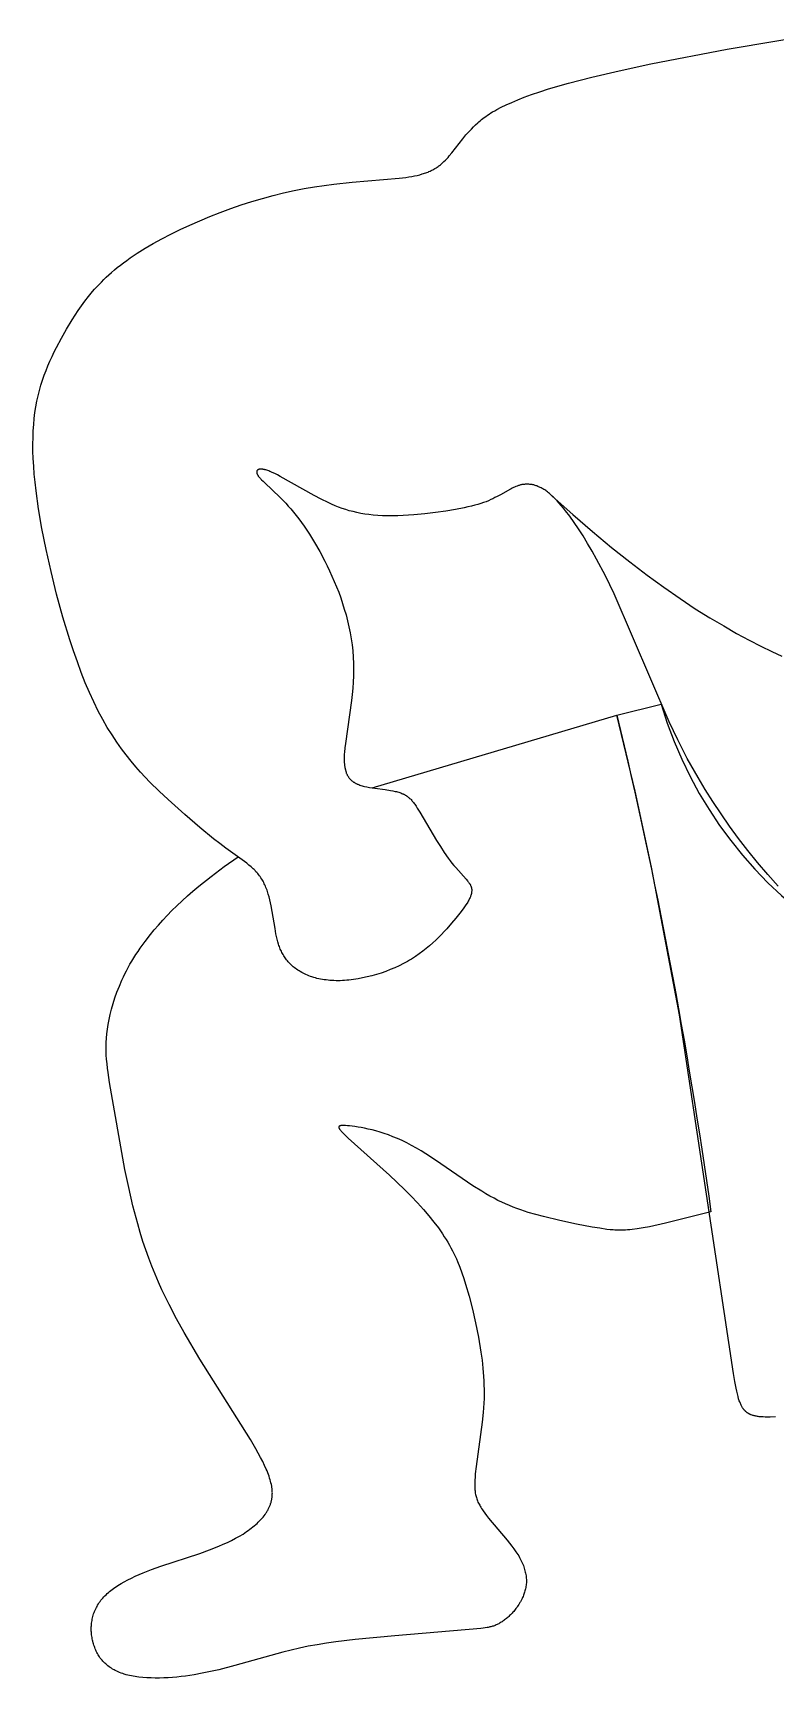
# Model space of a CAD drawing. Extents: x -434 to -192, y 60 to 116.
# Drawn here: x -346.49 to -341.74, y 96.51 to 107.06 of the extents above; entities that cross this region are included whole.
import ezdxf

# ---------------------------------------------------------------- set-up
doc = ezdxf.new("R2010")
doc.units = 0
doc.layers.add('ILLUSTRATION', color=7, linetype='CONTINUOUS')

msp = doc.modelspace()

# ---------------------------------------------------------------- linework, layer by layer
at = {"layer": 'ILLUSTRATION'}
for points in [[(-341.715, 101.587), (-341.783, 101.661), (-341.848, 101.738), (-341.911, 101.815), (-341.971, 101.893), (-342.028, 101.972), (-342.082, 102.051), (-342.134, 102.129), (-342.183, 102.207), (-342.229, 102.283), (-342.298, 102.406), (-342.359, 102.525), (-342.415, 102.641), (-342.767, 103.462), (-342.823, 103.576), (-342.88, 103.684), (-342.909, 103.735), (-342.938, 103.784), (-342.966, 103.832), (-342.995, 103.877), (-343.023, 103.919), (-343.051, 103.958), (-343.079, 103.994), (-343.092, 104.011), (-343.106, 104.027), (-343.119, 104.043), (-343.132, 104.057), (-343.145, 104.07), (-343.157, 104.083), (-343.164, 104.088), (-343.17, 104.094), (-343.176, 104.099), (-343.182, 104.105), (-343.188, 104.109), (-343.194, 104.114), (-343.2, 104.119), (-343.206, 104.123), (-343.212, 104.127), (-343.218, 104.13), (-343.224, 104.134), (-343.229, 104.137), (-343.235, 104.14), (-343.241, 104.143), (-343.246, 104.146), (-343.252, 104.148), (-343.257, 104.15), (-343.262, 104.153), (-343.268, 104.154), (-343.273, 104.156), (-343.278, 104.158), (-343.283, 104.159), (-343.288, 104.16), (-343.293, 104.161), (-343.298, 104.162), (-343.303, 104.163), (-343.308, 104.163), (-343.313, 104.164), (-343.318, 104.164), (-343.323, 104.164), (-343.327, 104.164), (-343.332, 104.164), (-343.337, 104.164), (-343.341, 104.163), (-343.346, 104.163), (-343.35, 104.162), (-343.355, 104.161), (-343.359, 104.161), (-343.364, 104.16), (-343.368, 104.159), (-343.372, 104.158), (-343.376, 104.156), (-343.381, 104.155), (-343.385, 104.154), (-343.389, 104.152), (-343.397, 104.149), (-343.405, 104.146), (-343.413, 104.142), (-343.421, 104.139), (-343.428, 104.135), (-343.436, 104.131), (-343.491, 104.099), (-343.517, 104.085), (-343.531, 104.078), (-343.544, 104.071), (-343.558, 104.065), (-343.573, 104.058), (-343.588, 104.052), (-343.605, 104.046), (-343.622, 104.04), (-343.64, 104.034), (-343.66, 104.029), (-343.682, 104.023), (-343.705, 104.018), (-343.729, 104.012), (-343.785, 104.001), (-343.846, 103.991), (-343.912, 103.982), (-343.981, 103.974), (-344.051, 103.968), (-344.12, 103.963), (-344.154, 103.962), (-344.188, 103.961), (-344.221, 103.961), (-344.252, 103.962), (-344.282, 103.963), (-344.311, 103.966), (-344.339, 103.969), (-344.366, 103.972), (-344.392, 103.977), (-344.417, 103.982), (-344.441, 103.988), (-344.465, 103.994), (-344.488, 104.001), (-344.511, 104.009), (-344.534, 104.017), (-344.556, 104.026), (-344.578, 104.036), (-344.6, 104.046), (-344.645, 104.068), (-344.69, 104.092), (-344.907, 104.214), (-344.925, 104.224), (-344.943, 104.232), (-344.959, 104.24), (-344.967, 104.243), (-344.974, 104.246), (-344.981, 104.249), (-344.988, 104.252), (-344.994, 104.254), (-345, 104.256), (-345.006, 104.257), (-345.009, 104.258), (-345.012, 104.258), (-345.014, 104.259), (-345.017, 104.259), (-345.02, 104.26), (-345.022, 104.26), (-345.024, 104.26), (-345.027, 104.26), (-345.029, 104.261), (-345.031, 104.261), (-345.033, 104.261), (-345.035, 104.261), (-345.037, 104.261), (-345.038, 104.26), (-345.038, 104.26), (-345.039, 104.26), (-345.04, 104.26), (-345.041, 104.26), (-345.042, 104.26), (-345.043, 104.26), (-345.043, 104.26), (-345.044, 104.259), (-345.045, 104.259), (-345.046, 104.259), (-345.046, 104.259), (-345.047, 104.258), (-345.048, 104.258), (-345.048, 104.258), (-345.049, 104.258), (-345.049, 104.257), (-345.05, 104.257), (-345.051, 104.257), (-345.051, 104.256), (-345.052, 104.256), (-345.052, 104.256), (-345.052, 104.255), (-345.053, 104.255), (-345.053, 104.255), (-345.053, 104.255), (-345.053, 104.255), (-345.053, 104.254), (-345.054, 104.254), (-345.054, 104.254), (-345.054, 104.254), (-345.054, 104.254), (-345.054, 104.253), (-345.055, 104.253), (-345.055, 104.253), (-345.055, 104.253), (-345.055, 104.253), (-345.055, 104.252), (-345.056, 104.252), (-345.056, 104.252), (-345.056, 104.252), (-345.056, 104.251), (-345.056, 104.251), (-345.056, 104.251), (-345.056, 104.251), (-345.057, 104.25), (-345.057, 104.25), (-345.057, 104.25), (-345.057, 104.25), (-345.057, 104.249), (-345.057, 104.249), (-345.057, 104.249), (-345.057, 104.249), (-345.057, 104.248), (-345.058, 104.248), (-345.058, 104.248), (-345.058, 104.247), (-345.058, 104.247), (-345.058, 104.247), (-345.058, 104.247), (-345.058, 104.246), (-345.058, 104.245), (-345.058, 104.245), (-345.058, 104.244), (-345.058, 104.244), (-345.058, 104.243), (-345.058, 104.242), (-345.058, 104.242), (-345.058, 104.241), (-345.058, 104.24), (-345.058, 104.24), (-345.058, 104.239), (-345.058, 104.238), (-345.058, 104.237), (-345.058, 104.237), (-345.058, 104.236), (-345.057, 104.235), (-345.057, 104.235), (-345.057, 104.234), (-345.057, 104.233), (-345.057, 104.232), (-345.056, 104.231), (-345.056, 104.231), (-345.055, 104.229), (-345.055, 104.227), (-345.054, 104.226), (-345.053, 104.224), (-345.052, 104.222), (-345.051, 104.221), (-345.05, 104.219), (-345.049, 104.217), (-345.048, 104.215), (-345.046, 104.214), (-345.045, 104.212), (-345.042, 104.208), (-345.039, 104.204), (-345.035, 104.2), (-345.031, 104.196), (-345.027, 104.192), (-345.018, 104.183), (-344.948, 104.118), (-344.919, 104.09), (-344.888, 104.059), (-344.872, 104.042), (-344.856, 104.024), (-344.839, 104.005), (-344.823, 103.985), (-344.806, 103.964), (-344.789, 103.942), (-344.772, 103.919), (-344.755, 103.895), (-344.721, 103.844), (-344.687, 103.79), (-344.654, 103.732), (-344.622, 103.671), (-344.606, 103.64), (-344.591, 103.608), (-344.576, 103.575), (-344.561, 103.541), (-344.547, 103.507), (-344.533, 103.472), (-344.52, 103.436), (-344.508, 103.4), (-344.497, 103.363), (-344.486, 103.326), (-344.476, 103.288), (-344.467, 103.25), (-344.46, 103.212), (-344.453, 103.173), (-344.447, 103.134), (-344.443, 103.095), (-344.44, 103.055), (-344.438, 103.015), (-344.437, 102.975), (-344.438, 102.935), (-344.44, 102.895), (-344.443, 102.856), (-344.447, 102.816), (-344.451, 102.777), (-344.49, 102.501), (-344.494, 102.473), (-344.496, 102.446), (-344.497, 102.434), (-344.497, 102.422), (-344.497, 102.41), (-344.497, 102.399), (-344.497, 102.389), (-344.497, 102.379), (-344.496, 102.369), (-344.495, 102.36), (-344.494, 102.351), (-344.493, 102.347), (-344.492, 102.342), (-344.491, 102.338), (-344.49, 102.334), (-344.489, 102.33), (-344.488, 102.327), (-344.487, 102.323), (-344.486, 102.319), (-344.485, 102.316), (-344.484, 102.312), (-344.482, 102.309), (-344.481, 102.306), (-344.479, 102.303), (-344.478, 102.299), (-344.476, 102.296), (-344.475, 102.294), (-344.473, 102.291), (-344.471, 102.288), (-344.469, 102.285), (-344.467, 102.283), (-344.465, 102.28), (-344.463, 102.277), (-344.461, 102.275), (-344.459, 102.273), (-344.457, 102.27), (-344.455, 102.268), (-344.452, 102.266), (-344.45, 102.264), (-344.448, 102.262), (-344.445, 102.26), (-344.442, 102.258), (-344.44, 102.256), (-344.437, 102.254), (-344.434, 102.253), (-344.432, 102.251), (-344.429, 102.249), (-344.426, 102.248), (-344.423, 102.246), (-344.42, 102.245), (-344.417, 102.243), (-344.414, 102.242), (-344.411, 102.24), (-344.404, 102.238), (-344.397, 102.235), (-344.39, 102.233), (-344.383, 102.231), (-344.376, 102.229), (-344.368, 102.227), (-344.352, 102.224), (-344.336, 102.22), (-344.302, 102.215), (-344.234, 102.206), (-344.201, 102.201), (-344.185, 102.198), (-344.17, 102.195), (-344.162, 102.193), (-344.155, 102.191), (-344.148, 102.189), (-344.142, 102.187), (-344.135, 102.185), (-344.129, 102.182), (-344.123, 102.18), (-344.12, 102.179), (-344.117, 102.177), (-344.115, 102.176), (-344.112, 102.174), (-344.109, 102.173), (-344.107, 102.171), (-344.104, 102.17), (-344.101, 102.168), (-344.099, 102.167), (-344.096, 102.165), (-344.094, 102.163), (-344.092, 102.161), (-344.089, 102.16), (-344.087, 102.158), (-344.085, 102.156), (-344.082, 102.154), (-344.078, 102.15), (-344.073, 102.146), (-344.069, 102.142), (-344.065, 102.137), (-344.061, 102.133), (-344.057, 102.128), (-344.053, 102.123), (-344.049, 102.117), (-344.045, 102.112), (-344.037, 102.1), (-344.029, 102.088), (-344.013, 102.061), (-343.906, 101.88), (-343.881, 101.841), (-343.856, 101.802), (-343.831, 101.767), (-343.819, 101.75), (-343.807, 101.734), (-343.795, 101.719), (-343.783, 101.706), (-343.715, 101.631), (-343.707, 101.622), (-343.704, 101.618), (-343.701, 101.613), (-343.698, 101.609), (-343.695, 101.605), (-343.694, 101.603), (-343.692, 101.601), (-343.691, 101.599), (-343.69, 101.597), (-343.689, 101.595), (-343.688, 101.593), (-343.687, 101.591), (-343.686, 101.588), (-343.685, 101.586), (-343.684, 101.584), (-343.684, 101.582), (-343.683, 101.58), (-343.682, 101.578), (-343.682, 101.576), (-343.681, 101.574), (-343.681, 101.572), (-343.681, 101.569), (-343.68, 101.567), (-343.68, 101.565), (-343.68, 101.563), (-343.68, 101.56), (-343.68, 101.558), (-343.68, 101.556), (-343.68, 101.554), (-343.681, 101.551), (-343.681, 101.549), (-343.681, 101.546), (-343.682, 101.544), (-343.682, 101.542), (-343.682, 101.539), (-343.683, 101.537), (-343.684, 101.534), (-343.684, 101.532), (-343.685, 101.529), (-343.686, 101.527), (-343.687, 101.524), (-343.689, 101.519), (-343.691, 101.514), (-343.694, 101.508), (-343.696, 101.503), (-343.699, 101.497), (-343.702, 101.491), (-343.706, 101.485), (-343.709, 101.479), (-343.717, 101.467), (-343.726, 101.454), (-343.736, 101.441), (-343.757, 101.413), (-343.782, 101.382), (-343.809, 101.349), (-343.84, 101.314), (-343.856, 101.296), (-343.874, 101.278), (-343.892, 101.26), (-343.91, 101.241), (-343.93, 101.223), (-343.951, 101.205), (-343.972, 101.187), (-343.994, 101.17), (-344.017, 101.153), (-344.041, 101.136), (-344.066, 101.12), (-344.078, 101.113), (-344.091, 101.105), (-344.105, 101.098), (-344.118, 101.091), (-344.145, 101.077), (-344.173, 101.064), (-344.202, 101.052), (-344.231, 101.041), (-344.261, 101.03), (-344.29, 101.021), (-344.32, 101.013), (-344.35, 101.005), (-344.38, 100.999), (-344.409, 100.993), (-344.438, 100.989), (-344.467, 100.985), (-344.481, 100.984), (-344.496, 100.983), (-344.509, 100.982), (-344.523, 100.981), (-344.537, 100.981), (-344.55, 100.981), (-344.563, 100.982), (-344.576, 100.982), (-344.589, 100.983), (-344.601, 100.984), (-344.614, 100.986), (-344.626, 100.987), (-344.637, 100.989), (-344.649, 100.991), (-344.66, 100.994), (-344.672, 100.996), (-344.682, 100.999), (-344.693, 101.002), (-344.704, 101.005), (-344.714, 101.009), (-344.724, 101.013), (-344.733, 101.017), (-344.743, 101.021), (-344.752, 101.025), (-344.761, 101.029), (-344.77, 101.034), (-344.779, 101.039), (-344.787, 101.044), (-344.795, 101.049), (-344.803, 101.054), (-344.81, 101.06), (-344.818, 101.065), (-344.825, 101.071), (-344.831, 101.077), (-344.838, 101.083), (-344.844, 101.089), (-344.85, 101.095), (-344.856, 101.101), (-344.861, 101.108), (-344.867, 101.114), (-344.872, 101.121), (-344.876, 101.127), (-344.881, 101.134), (-344.885, 101.141), (-344.889, 101.148), (-344.893, 101.155), (-344.897, 101.162), (-344.9, 101.17), (-344.904, 101.177), (-344.907, 101.184), (-344.91, 101.192), (-344.913, 101.2), (-344.916, 101.207), (-344.918, 101.215), (-344.923, 101.231), (-344.927, 101.247), (-344.931, 101.264), (-344.935, 101.281), (-344.941, 101.315), (-344.959, 101.425), (-344.966, 101.462), (-344.97, 101.481), (-344.974, 101.499), (-344.979, 101.518), (-344.984, 101.536), (-344.99, 101.553), (-344.992, 101.562), (-344.996, 101.57), (-344.999, 101.579), (-345.002, 101.587), (-345.006, 101.595), (-345.01, 101.603), (-345.013, 101.611), (-345.018, 101.619), (-345.022, 101.626), (-345.026, 101.633), (-345.031, 101.641), (-345.036, 101.648), (-345.041, 101.654), (-345.046, 101.661), (-345.051, 101.668), (-345.057, 101.674), (-345.063, 101.68), (-345.068, 101.687), (-345.075, 101.693), (-345.081, 101.699), (-345.087, 101.705), (-345.094, 101.711), (-345.108, 101.722), (-345.122, 101.734), (-345.152, 101.756), (-345.257, 101.831), (-345.295, 101.86), (-345.336, 101.891), (-345.423, 101.963), (-345.52, 102.046), (-345.626, 102.142), (-345.683, 102.196), (-345.743, 102.254), (-345.773, 102.285), (-345.803, 102.318), (-345.834, 102.353), (-345.864, 102.389), (-345.895, 102.428), (-345.926, 102.468), (-345.956, 102.511), (-345.986, 102.557), (-346.016, 102.605), (-346.045, 102.656), (-346.074, 102.71), (-346.102, 102.768), (-346.13, 102.828), (-346.157, 102.891), (-346.183, 102.957), (-346.208, 103.025), (-346.233, 103.095), (-346.256, 103.166), (-346.301, 103.312), (-346.341, 103.459), (-346.377, 103.605), (-346.409, 103.746), (-346.435, 103.881), (-346.457, 104.006), (-346.473, 104.121), (-346.479, 104.176), (-346.484, 104.229), (-346.488, 104.279), (-346.491, 104.328), (-346.493, 104.375), (-346.493, 104.42), (-346.492, 104.464), (-346.491, 104.506), (-346.488, 104.546), (-346.484, 104.586), (-346.48, 104.624), (-346.474, 104.661), (-346.467, 104.696), (-346.46, 104.731), (-346.451, 104.765), (-346.442, 104.798), (-346.432, 104.83), (-346.421, 104.862), (-346.409, 104.893), (-346.397, 104.923), (-346.384, 104.953), (-346.37, 104.983), (-346.356, 105.012), (-346.341, 105.041), (-346.31, 105.1), (-346.277, 105.158), (-346.241, 105.217), (-346.223, 105.247), (-346.203, 105.277), (-346.182, 105.307), (-346.16, 105.338), (-346.136, 105.368), (-346.111, 105.399), (-346.098, 105.414), (-346.084, 105.43), (-346.069, 105.445), (-346.054, 105.46), (-346.039, 105.476), (-346.023, 105.491), (-346.006, 105.507), (-345.989, 105.522), (-345.971, 105.538), (-345.952, 105.553), (-345.932, 105.568), (-345.912, 105.584), (-345.891, 105.599), (-345.87, 105.615), (-345.824, 105.646), (-345.774, 105.677), (-345.722, 105.707), (-345.667, 105.737), (-345.609, 105.767), (-345.549, 105.797), (-345.487, 105.825), (-345.424, 105.853), (-345.358, 105.88), (-345.292, 105.906), (-345.225, 105.931), (-345.157, 105.954), (-345.089, 105.976), (-345.021, 105.996), (-344.953, 106.015), (-344.886, 106.032), (-344.819, 106.046), (-344.754, 106.059), (-344.689, 106.07), (-344.627, 106.079), (-344.565, 106.087), (-344.447, 106.1), (-344.145, 106.126), (-344.103, 106.131), (-344.084, 106.134), (-344.065, 106.137), (-344.046, 106.141), (-344.029, 106.144), (-344.012, 106.148), (-343.997, 106.153), (-343.989, 106.155), (-343.982, 106.158), (-343.974, 106.16), (-343.967, 106.163), (-343.96, 106.165), (-343.954, 106.168), (-343.947, 106.171), (-343.941, 106.174), (-343.935, 106.177), (-343.929, 106.18), (-343.923, 106.183), (-343.917, 106.187), (-343.912, 106.19), (-343.906, 106.193), (-343.901, 106.197), (-343.896, 106.201), (-343.891, 106.204), (-343.886, 106.208), (-343.881, 106.212), (-343.876, 106.216), (-343.871, 106.22), (-343.867, 106.224), (-343.858, 106.232), (-343.849, 106.241), (-343.84, 106.25), (-343.832, 106.259), (-343.824, 106.269), (-343.807, 106.289), (-343.737, 106.378), (-343.717, 106.403), (-343.694, 106.428), (-343.682, 106.441), (-343.669, 106.454), (-343.656, 106.467), (-343.642, 106.48), (-343.634, 106.487), (-343.626, 106.494), (-343.618, 106.501), (-343.609, 106.508), (-343.6, 106.515), (-343.59, 106.522), (-343.58, 106.529), (-343.569, 106.536), (-343.558, 106.544), (-343.546, 106.551), (-343.533, 106.558), (-343.52, 106.566), (-343.491, 106.581), (-343.459, 106.597), (-343.424, 106.612), (-343.385, 106.629), (-343.343, 106.645), (-343.296, 106.662), (-343.244, 106.68), (-343.188, 106.698), (-343.06, 106.735), (-342.91, 106.774), (-342.735, 106.815), (-342.533, 106.858), (-342.042, 106.952), (-341.418, 107.057)], [(-343.164, 104.088), (-343.032, 103.97), (-342.906, 103.86), (-342.784, 103.759), (-342.667, 103.666), (-342.555, 103.581), (-342.448, 103.503), (-342.345, 103.431), (-342.247, 103.366), (-342.154, 103.308), (-342.065, 103.255), (-341.982, 103.207), (-341.902, 103.164), (-341.827, 103.126), (-341.757, 103.092), (-341.692, 103.062)]]:
    msp.add_lwpolyline(points, dxfattribs=at)
for points in [[(-341.733, 98.186), (-341.767, 98.184), (-341.783, 98.184), (-341.798, 98.184), (-341.812, 98.185), (-341.825, 98.185), (-341.837, 98.186), (-341.843, 98.187), (-341.849, 98.188), (-341.854, 98.189), (-341.859, 98.189), (-341.864, 98.191), (-341.869, 98.192), (-341.874, 98.193), (-341.879, 98.194), (-341.883, 98.196), (-341.888, 98.197), (-341.892, 98.199), (-341.894, 98.2), (-341.896, 98.201), (-341.898, 98.202), (-341.9, 98.203), (-341.902, 98.204), (-341.904, 98.205), (-341.905, 98.206), (-341.907, 98.207), (-341.909, 98.208), (-341.911, 98.209), (-341.912, 98.21), (-341.914, 98.211), (-341.916, 98.213), (-341.918, 98.214), (-341.919, 98.215), (-341.921, 98.217), (-341.922, 98.218), (-341.924, 98.219), (-341.925, 98.221), (-341.927, 98.222), (-341.928, 98.224), (-341.93, 98.225), (-341.931, 98.227), (-341.933, 98.228), (-341.934, 98.23), (-341.936, 98.232), (-341.937, 98.234), (-341.938, 98.235), (-341.94, 98.237), (-341.941, 98.239), (-341.944, 98.243), (-341.946, 98.247), (-341.949, 98.251), (-341.951, 98.256), (-341.953, 98.261), (-341.956, 98.266), (-341.958, 98.271), (-341.96, 98.276), (-341.962, 98.282), (-341.965, 98.288), (-341.967, 98.295), (-341.969, 98.301), (-341.973, 98.316), (-341.977, 98.332), (-341.981, 98.349), (-341.985, 98.368), (-341.993, 98.411), (-342.002, 98.462), (-342.348, 100.763), (-342.528, 101.708), (-342.633, 102.196), (-342.749, 102.684), (-342.466, 102.753, 0.37675), (-339.452, 100.86, 0.37675)], [(-344.318, 102.218), (-342.749, 102.684, -0.024105), (-342.147, 99.499), (-342.438, 99.426), (-342.54, 99.404), (-342.582, 99.396), (-342.619, 99.39), (-342.652, 99.386), (-342.666, 99.384), (-342.681, 99.383), (-342.694, 99.382), (-342.707, 99.381), (-342.719, 99.381), (-342.73, 99.381), (-342.741, 99.381), (-342.752, 99.381), (-342.763, 99.382), (-342.773, 99.383), (-342.793, 99.385), (-342.814, 99.387), (-342.859, 99.394), (-342.907, 99.402), (-343.009, 99.421), (-343.115, 99.444), (-343.219, 99.469), (-343.269, 99.482), (-343.318, 99.496), (-343.366, 99.512), (-343.39, 99.521), (-343.414, 99.53), (-343.438, 99.539), (-343.463, 99.55), (-343.487, 99.561), (-343.512, 99.573), (-343.537, 99.586), (-343.563, 99.6), (-343.589, 99.615), (-343.616, 99.631), (-343.672, 99.667), (-343.912, 99.831), (-343.974, 99.871), (-344.005, 99.89), (-344.035, 99.908), (-344.066, 99.925), (-344.096, 99.941), (-344.126, 99.956), (-344.156, 99.969), (-344.185, 99.981), (-344.213, 99.992), (-344.241, 100.001), (-344.268, 100.01), (-344.294, 100.018), (-344.319, 100.024), (-344.344, 100.03), (-344.367, 100.035), (-344.389, 100.04), (-344.409, 100.043), (-344.429, 100.046), (-344.447, 100.048), (-344.463, 100.05), (-344.477, 100.051), (-344.49, 100.052), (-344.496, 100.052), (-344.502, 100.053), (-344.507, 100.053), (-344.509, 100.053), (-344.511, 100.052), (-344.513, 100.052), (-344.515, 100.052), (-344.517, 100.052), (-344.519, 100.052), (-344.52, 100.052), (-344.52, 100.051), (-344.521, 100.051), (-344.522, 100.051), (-344.523, 100.051), (-344.523, 100.051), (-344.524, 100.051), (-344.525, 100.05), (-344.525, 100.05), (-344.526, 100.05), (-344.526, 100.05), (-344.526, 100.05), (-344.527, 100.049), (-344.527, 100.049), (-344.527, 100.049), (-344.527, 100.049), (-344.528, 100.049), (-344.528, 100.049), (-344.528, 100.049), (-344.528, 100.048), (-344.529, 100.048), (-344.529, 100.048), (-344.529, 100.048), (-344.529, 100.048), (-344.529, 100.048), (-344.53, 100.048), (-344.53, 100.047), (-344.53, 100.047), (-344.53, 100.047), (-344.53, 100.047), (-344.53, 100.047), (-344.531, 100.046), (-344.531, 100.046), (-344.531, 100.046), (-344.531, 100.046), (-344.531, 100.046), (-344.531, 100.045), (-344.531, 100.045), (-344.531, 100.045), (-344.531, 100.045), (-344.532, 100.045), (-344.532, 100.044), (-344.532, 100.044), (-344.532, 100.044), (-344.532, 100.044), (-344.532, 100.043), (-344.532, 100.043), (-344.532, 100.043), (-344.532, 100.043), (-344.532, 100.042), (-344.532, 100.042), (-344.532, 100.042), (-344.532, 100.042), (-344.532, 100.041), (-344.532, 100.041), (-344.532, 100.041), (-344.532, 100.041), (-344.532, 100.04), (-344.532, 100.04), (-344.532, 100.04), (-344.532, 100.039), (-344.532, 100.039), (-344.531, 100.039), (-344.531, 100.039), (-344.531, 100.038), (-344.531, 100.037), (-344.531, 100.037), (-344.53, 100.036), (-344.53, 100.035), (-344.53, 100.035), (-344.529, 100.034), (-344.529, 100.033), (-344.529, 100.032), (-344.528, 100.032), (-344.528, 100.031), (-344.527, 100.029), (-344.526, 100.028), (-344.524, 100.026), (-344.523, 100.024), (-344.521, 100.022), (-344.52, 100.02), (-344.516, 100.016), (-344.512, 100.012), (-344.508, 100.007), (-344.498, 99.997), (-344.472, 99.972), (-344.208, 99.735), (-344.112, 99.643), (-344.068, 99.599), (-344.027, 99.556), (-343.989, 99.514), (-343.955, 99.474), (-343.923, 99.434), (-343.894, 99.396), (-343.881, 99.377), (-343.868, 99.358), (-343.856, 99.34), (-343.845, 99.322), (-343.834, 99.304), (-343.823, 99.286), (-343.813, 99.268), (-343.804, 99.25), (-343.795, 99.233), (-343.787, 99.215), (-343.778, 99.197), (-343.771, 99.18), (-343.756, 99.145), (-343.743, 99.109), (-343.731, 99.072), (-343.719, 99.035), (-343.696, 98.958), (-343.675, 98.875), (-343.656, 98.788), (-343.637, 98.696), (-343.621, 98.6), (-343.614, 98.549), (-343.608, 98.497), (-343.604, 98.443), (-343.603, 98.416), (-343.602, 98.388), (-343.601, 98.36), (-343.601, 98.331), (-343.601, 98.302), (-343.603, 98.273), (-343.604, 98.243), (-343.607, 98.212), (-343.613, 98.151), (-343.651, 97.866), (-343.657, 97.82), (-343.659, 97.799), (-343.66, 97.779), (-343.661, 97.76), (-343.661, 97.751), (-343.661, 97.743), (-343.661, 97.734), (-343.66, 97.726), (-343.66, 97.718), (-343.659, 97.711), (-343.658, 97.703), (-343.657, 97.695), (-343.655, 97.688), (-343.654, 97.681), (-343.652, 97.674), (-343.65, 97.667), (-343.648, 97.66), (-343.645, 97.653), (-343.643, 97.646), (-343.64, 97.639), (-343.636, 97.632), (-343.633, 97.625), (-343.629, 97.618), (-343.626, 97.612), (-343.621, 97.605), (-343.617, 97.597), (-343.612, 97.59), (-343.607, 97.583), (-343.597, 97.568), (-343.585, 97.553), (-343.572, 97.536), (-343.453, 97.394), (-343.423, 97.357), (-343.41, 97.338), (-343.397, 97.32), (-343.385, 97.302), (-343.379, 97.293), (-343.374, 97.284), (-343.369, 97.275), (-343.365, 97.266), (-343.36, 97.257), (-343.356, 97.249), (-343.353, 97.24), (-343.349, 97.232), (-343.346, 97.223), (-343.343, 97.215), (-343.341, 97.207), (-343.339, 97.198), (-343.337, 97.19), (-343.335, 97.182), (-343.333, 97.174), (-343.332, 97.166), (-343.331, 97.159), (-343.331, 97.151), (-343.33, 97.143), (-343.33, 97.135), (-343.33, 97.128), (-343.33, 97.12), (-343.331, 97.113), (-343.332, 97.105), (-343.333, 97.098), (-343.334, 97.091), (-343.335, 97.083), (-343.337, 97.076), (-343.339, 97.069), (-343.341, 97.062), (-343.343, 97.055), (-343.346, 97.048), (-343.348, 97.041), (-343.351, 97.034), (-343.354, 97.027), (-343.357, 97.02), (-343.36, 97.013), (-343.364, 97.007), (-343.368, 97), (-343.371, 96.994), (-343.375, 96.987), (-343.379, 96.981), (-343.384, 96.974), (-343.388, 96.968), (-343.392, 96.962), (-343.397, 96.956), (-343.402, 96.95), (-343.406, 96.944), (-343.411, 96.938), (-343.416, 96.933), (-343.421, 96.927), (-343.426, 96.922), (-343.432, 96.916), (-343.437, 96.911), (-343.442, 96.906), (-343.447, 96.901), (-343.453, 96.897), (-343.458, 96.892), (-343.464, 96.888), (-343.469, 96.883), (-343.475, 96.879), (-343.48, 96.875), (-343.486, 96.872), (-343.491, 96.868), (-343.497, 96.865), (-343.502, 96.862), (-343.507, 96.859), (-343.513, 96.856), (-343.518, 96.853), (-343.524, 96.851), (-343.529, 96.848), (-343.535, 96.846), (-343.54, 96.844), (-343.546, 96.843), (-343.551, 96.841), (-343.557, 96.839), (-343.563, 96.838), (-343.569, 96.836), (-343.575, 96.835), (-343.581, 96.834), (-343.594, 96.832), (-343.607, 96.83), (-343.621, 96.829), (-344.172, 96.782), (-344.427, 96.758), (-344.552, 96.743), (-344.612, 96.734), (-344.671, 96.724), (-344.728, 96.714), (-344.784, 96.702), (-344.891, 96.676), (-345.199, 96.591), (-345.301, 96.564), (-345.354, 96.552), (-345.407, 96.541), (-345.46, 96.531), (-345.515, 96.523), (-345.543, 96.52), (-345.57, 96.517), (-345.598, 96.514), (-345.626, 96.512), (-345.654, 96.511), (-345.682, 96.51), (-345.709, 96.51), (-345.736, 96.511), (-345.763, 96.512), (-345.789, 96.514), (-345.814, 96.517), (-345.826, 96.518), (-345.838, 96.52), (-345.85, 96.522), (-345.862, 96.524), (-345.874, 96.527), (-345.885, 96.53), (-345.896, 96.532), (-345.907, 96.535), (-345.917, 96.539), (-345.927, 96.542), (-345.937, 96.546), (-345.946, 96.55), (-345.956, 96.554), (-345.965, 96.559), (-345.973, 96.563), (-345.982, 96.568), (-345.99, 96.573), (-345.997, 96.578), (-346.005, 96.583), (-346.012, 96.589), (-346.019, 96.595), (-346.026, 96.601), (-346.032, 96.607), (-346.038, 96.613), (-346.044, 96.619), (-346.05, 96.626), (-346.055, 96.632), (-346.061, 96.639), (-346.066, 96.646), (-346.07, 96.653), (-346.075, 96.66), (-346.079, 96.668), (-346.083, 96.675), (-346.087, 96.682), (-346.09, 96.69), (-346.093, 96.698), (-346.097, 96.706), (-346.099, 96.713), (-346.102, 96.721), (-346.105, 96.729), (-346.107, 96.737), (-346.109, 96.746), (-346.111, 96.754), (-346.113, 96.762), (-346.114, 96.77), (-346.115, 96.779), (-346.117, 96.787), (-346.117, 96.795), (-346.118, 96.804), (-346.119, 96.812), (-346.119, 96.821), (-346.119, 96.829), (-346.119, 96.838), (-346.118, 96.846), (-346.118, 96.855), (-346.117, 96.863), (-346.116, 96.872), (-346.114, 96.88), (-346.113, 96.888), (-346.111, 96.897), (-346.109, 96.905), (-346.106, 96.914), (-346.104, 96.922), (-346.101, 96.93), (-346.098, 96.938), (-346.094, 96.946), (-346.09, 96.954), (-346.086, 96.962), (-346.082, 96.97), (-346.078, 96.978), (-346.073, 96.986), (-346.068, 96.994), (-346.062, 97.001), (-346.057, 97.009), (-346.051, 97.016), (-346.045, 97.023), (-346.038, 97.031), (-346.031, 97.038), (-346.024, 97.045), (-346.017, 97.052), (-346.009, 97.058), (-346.001, 97.065), (-345.993, 97.072), (-345.984, 97.078), (-345.976, 97.085), (-345.967, 97.091), (-345.957, 97.098), (-345.948, 97.104), (-345.928, 97.116), (-345.907, 97.128), (-345.885, 97.14), (-345.861, 97.151), (-345.837, 97.163), (-345.812, 97.174), (-345.786, 97.185), (-345.732, 97.206), (-345.673, 97.227), (-345.424, 97.31), (-345.362, 97.332), (-345.302, 97.356), (-345.274, 97.368), (-345.246, 97.38), (-345.219, 97.393), (-345.194, 97.407), (-345.169, 97.42), (-345.146, 97.434), (-345.134, 97.441), (-345.124, 97.449), (-345.113, 97.456), (-345.103, 97.464), (-345.093, 97.471), (-345.083, 97.479), (-345.074, 97.486), (-345.065, 97.494), (-345.056, 97.502), (-345.048, 97.51), (-345.04, 97.518), (-345.032, 97.526), (-345.025, 97.534), (-345.018, 97.542), (-345.011, 97.551), (-345.005, 97.559), (-344.999, 97.567), (-344.996, 97.572), (-344.994, 97.576), (-344.991, 97.58), (-344.989, 97.584), (-344.986, 97.589), (-344.984, 97.593), (-344.982, 97.597), (-344.98, 97.602), (-344.978, 97.606), (-344.976, 97.61), (-344.974, 97.615), (-344.972, 97.619), (-344.971, 97.624), (-344.969, 97.628), (-344.968, 97.633), (-344.966, 97.637), (-344.965, 97.642), (-344.964, 97.646), (-344.963, 97.651), (-344.962, 97.655), (-344.961, 97.66), (-344.961, 97.664), (-344.96, 97.669), (-344.96, 97.673), (-344.959, 97.678), (-344.959, 97.683), (-344.959, 97.687), (-344.959, 97.692), (-344.958, 97.697), (-344.959, 97.702), (-344.959, 97.706), (-344.959, 97.711), (-344.959, 97.716), (-344.96, 97.721), (-344.96, 97.726), (-344.961, 97.731), (-344.962, 97.741), (-344.964, 97.751), (-344.967, 97.761), (-344.969, 97.772), (-344.972, 97.782), (-344.976, 97.793), (-344.979, 97.804), (-344.983, 97.815), (-344.987, 97.827), (-344.992, 97.838), (-344.997, 97.85), (-345.008, 97.874), (-345.02, 97.899), (-345.034, 97.925), (-345.064, 97.98), (-345.099, 98.04), (-345.422, 98.555), (-345.523, 98.725), (-345.572, 98.813), (-345.62, 98.905), (-345.666, 99), (-345.688, 99.049), (-345.71, 99.099), (-345.73, 99.15), (-345.75, 99.202), (-345.77, 99.256), (-345.788, 99.31), (-345.805, 99.366), (-345.821, 99.423), (-345.852, 99.538), (-345.879, 99.655), (-345.903, 99.77), (-346.001, 100.329), (-346.011, 100.392), (-346.015, 100.421), (-346.018, 100.449), (-346.021, 100.477), (-346.023, 100.504), (-346.024, 100.531), (-346.024, 100.558), (-346.023, 100.585), (-346.022, 100.612), (-346.019, 100.64), (-346.015, 100.67), (-346.011, 100.7), (-346.005, 100.732), (-345.998, 100.765), (-345.989, 100.799), (-345.979, 100.835), (-345.968, 100.871), (-345.954, 100.908), (-345.939, 100.946), (-345.922, 100.985), (-345.913, 101.005), (-345.903, 101.025), (-345.893, 101.045), (-345.882, 101.065), (-345.871, 101.086), (-345.859, 101.106), (-345.846, 101.127), (-345.833, 101.148), (-345.819, 101.169), (-345.805, 101.19), (-345.774, 101.233), (-345.74, 101.277), (-345.715, 101.307), (-345.689, 101.338), (-345.661, 101.369), (-345.632, 101.4), (-345.602, 101.431), (-345.57, 101.462), (-345.537, 101.493), (-345.502, 101.525), (-345.467, 101.556), (-345.429, 101.587), (-345.351, 101.65), (-345.267, 101.713), (-345.178, 101.775)]]:
    msp.add_lwpolyline(points, format="xyb", dxfattribs=at)

doc.saveas('drawing.dxf')
